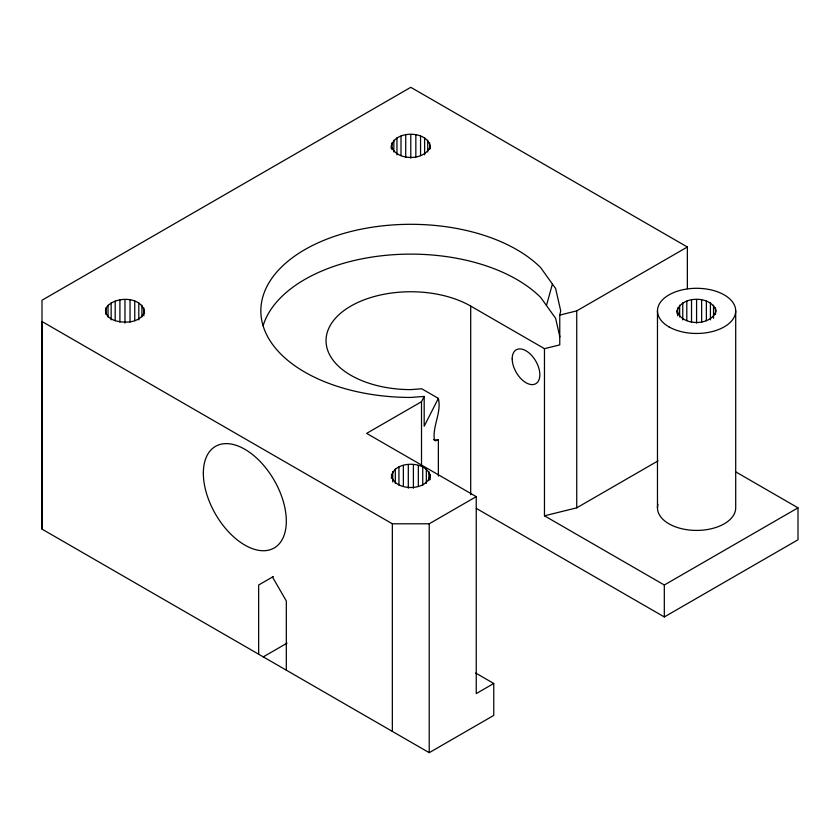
<?xml version="1.0" encoding="UTF-8"?>
<svg xmlns="http://www.w3.org/2000/svg" width="840" height="840" viewBox="0 0 840 840"><rect width="100%" height="100%" fill="white"/><g stroke="black" fill="none" stroke-linecap="round" stroke-linejoin="round"><path stroke-width="1.26" d="M42 529.116L42 321.52L392.343 523.793L429.219 523.793L476.238 496.65L476.238 693.599L493.752 683.476L493.752 715.418L429.219 752.682L42 529.116L42 300.237L410.781 87.318L687.361 247.002L687.361 288.74M106.082 314.486L106.082 307.955C114.282 295.47 143.734 295.985 144.532 313.488M108.035 316.985L108.035 305.235M111.142 319.872L111.142 302.894M144.532 310.884C141.582 322.917 125.055 323.579 115.195 320.659L115.195 301.098M119.91 322.171L119.91 299.975M124.971 323.085L124.971 299.586M130.042 322.171L130.042 299.975M134.757 320.681L134.757 301.098M138.81 319.872L138.81 302.894M141.918 316.985L141.918 305.235M143.871 315.788L143.871 307.955M258.657 654.202L258.657 585.008L273.399 576.502M286.314 670.173L286.314 600.978L272.486 577.028M391.398 478.286C391.461 459.07 432.065 459.659 430.185 479.682M392.343 731.388L392.343 523.793M392.742 481.971L392.742 471.524M395.315 483.346L395.315 468.983M398.937 485.184L398.937 466.904M403.368 486.329L403.368 465.444M408.303 488.187L408.303 464.688M413.406 488.197L413.406 464.699M418.331 486.36L418.331 465.476M421.512 465.78L421.512 401.699L424.19 396.428L410.781 397.446A149.94 86.573 0 0 1 280.928 267.593A149.94 86.573 0 0 1 540.635 267.593L555.607 288.477L560.721 310.884L559.766 315.084L559.766 344.883L544.467 348.673L470.705 306.086A84.745 48.93 0 0 0 332.483 321.962A84.745 48.93 0 0 0 410.781 389.613L421.743 388.784L438.365 398.381C441.704 412.556 432.642 425.355 434.28 439.299L435.425 440.895L438.365 439.604L438.365 476.133M422.741 485.237L422.741 466.956M424.19 396.428L424.19 426.237L438.365 398.381M426.342 483.409L426.342 469.046M428.873 480.743L428.873 471.608M429.219 752.682L429.219 523.793M470.705 494.687L470.705 306.086M476.364 508.431L664.314 616.949L798 539.763L798 507.832L664.314 585.008L544.467 515.812L544.467 348.673M544.467 515.812L576.734 507.832L576.734 310.884L687.361 247.002M391.398 474.369C392.826 491.883 428.589 491.904 430.185 474.453M106.082 307.955C103.53 314.118 109.945 319.074 115.195 320.659M391.219 148.481C391.44 129.486 430.122 129.486 430.343 148.481M430.343 145.877C425.754 161.343 395.808 161.343 391.219 145.877M677.029 310.884C681.607 295.407 711.564 295.407 716.142 310.884C711.564 326.351 681.607 326.351 677.029 310.884L677.029 313.498M559.871 336.956L555.607 318.286L546.462 305.498L552.416 284.014M421.512 401.699L366.639 433.377L476.238 496.65M263.267 656.87L287.06 643.135M576.734 507.832L658.014 460.897M438.365 439.604L436.842 440.076A19.561 11.287 60 0 1 433.503 439.751M559.766 315.084L576.734 310.884M735.913 471.975L798 507.832M475.681 673.04L493.752 683.476M546.462 305.498L540.635 297.402A149.94 86.573 0 0 0 384.762 255.434A149.94 86.573 0 0 0 263.12 325.637M735.703 310.884L735.703 507.832A39.113 22.586 0 0 1 693.514 530.345A39.113 22.586 0 0 1 657.951 504.294M715.481 307.955L715.481 314.496M713.528 305.235L713.528 318.308M710.42 302.894L710.42 319.882M706.367 301.098L706.367 320.702M701.652 299.975L701.652 322.193M696.581 299.586L696.581 323.117M691.52 299.975L691.52 322.193M686.805 301.098L686.805 320.702M682.752 302.894L682.752 319.882M679.644 305.235L679.644 316.995M677.691 307.955L677.691 315.798M664.314 585.008L664.314 616.949M657.468 310.884L657.468 507.832M429.671 142.947L429.671 149.478M427.718 140.228L427.718 151.977M424.61 137.886L424.61 154.865M420.556 136.091L420.556 155.673M415.842 134.967L415.842 157.164M410.781 134.578L410.781 158.078M405.72 134.967L405.72 157.164M401.006 136.091L401.006 155.673M396.953 137.886L396.953 154.865M393.844 140.228L393.844 151.977M391.892 142.947L391.892 149.478M203.343 473.225A58.674 33.873 60 0 0 265.577 550.641A58.674 33.873 60 0 0 265.577 467.67A58.674 33.873 60 0 0 203.343 473.225M668.924 326.844A39.113 22.586 0 0 0 734.37 316.722A39.113 22.586 0 0 0 686.458 289.065A39.113 22.586 0 0 0 668.924 326.844M512.19 358.785A19.561 11.287 60 0 0 532.938 384.594A19.561 11.287 60 0 0 532.938 356.937A19.561 11.287 60 0 0 512.19 358.785"/></g></svg>
